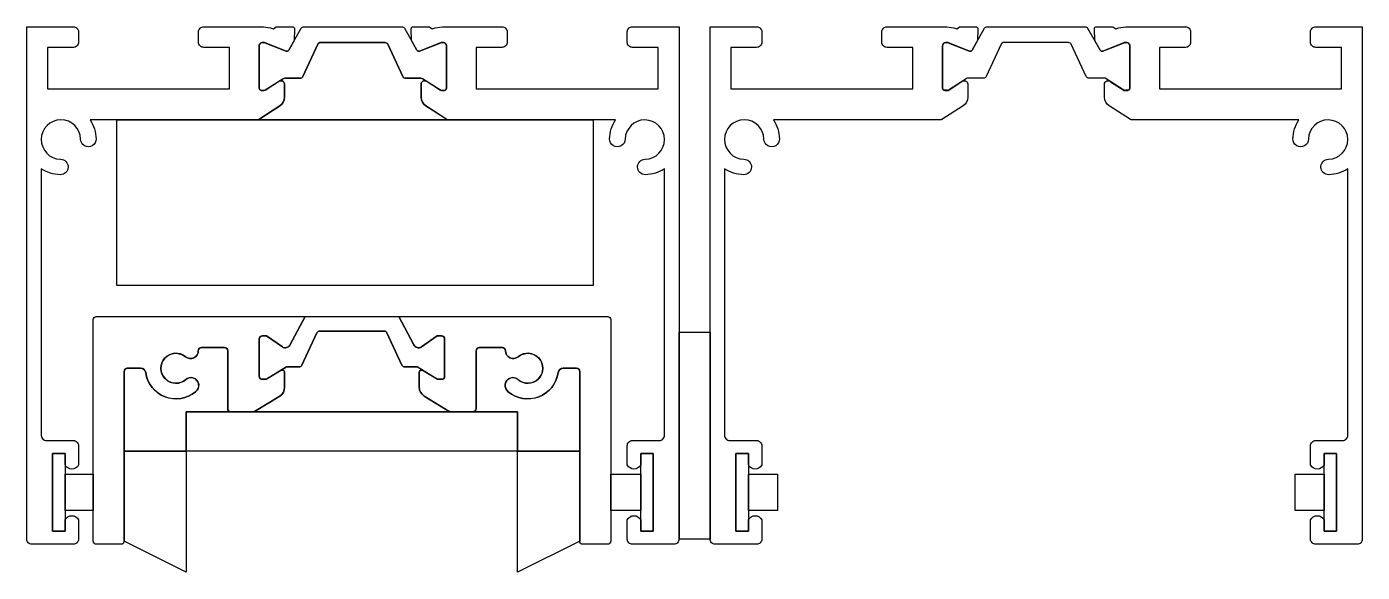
# Model space of a CAD drawing. Extents: x 3 to 132, y 3 to 55.
import ezdxf

# ---------------------------------------------------------------- set-up
doc = ezdxf.new("R2010")
doc.units = 0
doc.layers.get('0').update_dxf_attribs({"linetype": 'CONTINUOUS'})

msp = doc.modelspace()

# ---------------------------------------------------------------- linework, layer by layer
at = {"color": 32}
for points in [[(5.02, 6.52), (6.22, 6.52), (6.22, 7.62, -0.615385), (7.52, 7.62), (7.52, 5.76, -0.414214), (7.02, 5.26), (3.02, 5.26, -0.414214), (2.52, 5.76), (2.52, 55.26), (7.02, 55.26, -0.414214), (7.52, 54.76), (7.52, 53.76, -0.414214), (7.02, 53.26), (4.52, 53.26), (4.52, 49.26), (22.11, 49.26), (22.11, 53.26), (19.61, 53.26, -0.414214), (19.11, 53.76), (19.11, 54.76, -0.414214), (19.61, 55.26), (25.14, 55.26, -0.066953), (26.06, 55.14), (26.34, 55.06), (26.61, 55.26), (28.18, 55.26, -0.43189), (28.38, 55.05), (28.36, 53.94), (27.82, 53, -0.370093), (27.57, 52.91), (25.49, 53.72), (25.27, 53.72, 0.414214), (24.97, 53.42), (24.97, 49.31, 0.414214), (25.17, 49.11), (25.45, 49.11, 0.142198), (25.56, 49.14), (26.94, 50.02, -0.563048), (27.42, 49.66), (27.42, 48.45, -0.256885), (26.96, 47.6), (24.92, 46.31, -0.142198), (24.76, 46.26), (8.63, 46.26, -0.144879), (9.21, 44.42, -1), (7.72, 44.39, 2.355852), (5.78, 42.46, -1), (5.76, 40.96, -0.144879), (3.92, 41.54), (3.92, 40.97), (3.92, 15.78, 0.414214), (4.42, 15.28), (7.02, 15.28, -0.414214), (7.52, 14.78), (7.52, 12.92, -0.615385), (6.22, 12.92), (6.22, 14.02), (5.02, 14.02)], [(40.21, 53, 0.370093), (40.46, 52.91), (42.51, 53.71, -0.197908), (42.66, 53.71, -0.516007), (43.06, 53.42), (43.06, 49.31, -0.414214), (42.86, 49.11), (42.58, 49.11, -0.142198), (42.47, 49.14), (40.75, 50.23, 0.142198), (40.59, 50.28), (39.12, 50.28, -0.291473), (38.84, 50.45), (37.4, 53.56, 0.291473), (37.13, 53.73), (30.91, 53.73, 0.291473), (30.63, 53.56), (29.19, 50.45, -0.291473), (28.91, 50.28), (27.44, 50.28, 0.142198), (27.28, 50.23), (25.56, 49.14, -0.142198), (25.45, 49.11), (25.17, 49.11, -0.414214), (24.97, 49.31), (24.97, 53.42, -0.516007), (25.37, 53.71, -0.197908), (25.52, 53.71), (27.57, 52.91, 0.370093), (27.82, 53), (29.04, 55.11, -0.267949), (29.3, 55.26), (38.73, 55.26, -0.267949), (38.99, 55.11)], [(65.52, 5.76, -0.414214), (65.02, 5.26), (61.02, 5.26, -0.414214), (60.52, 5.76), (60.52, 7.62, -0.615385), (61.82, 7.62), (61.82, 6.52), (63.02, 6.52), (63.02, 14.02), (61.82, 14.02), (61.82, 12.92, -0.615385), (60.52, 12.92), (60.52, 14.78, -0.414214), (61.02, 15.28), (63.62, 15.28, 0.414214), (64.12, 15.78), (64.12, 40.97), (64.12, 41.54, -0.144879), (62.27, 40.96, -1), (62.25, 42.46, 2.355852), (60.32, 44.39, -1), (58.82, 44.42, -0.144879), (59.4, 46.26), (43.28, 46.26, -0.142198), (43.11, 46.31), (41.07, 47.6, -0.256885), (40.61, 48.45), (40.61, 49.72, -0.507036), (41.09, 50.02), (42.47, 49.14, 0.142198), (42.58, 49.11), (42.86, 49.11, 0.414214), (43.06, 49.31), (43.06, 53.42, 0.414214), (42.76, 53.72), (42.54, 53.72), (40.46, 52.91, -0.370093), (40.21, 53), (39.67, 53.94), (39.65, 55.06, -0.408253), (39.85, 55.26), (41.42, 55.26), (41.69, 55.06), (41.97, 55.14, -0.066953), (42.9, 55.26), (48.42, 55.26, -0.414214), (48.92, 54.76), (48.92, 53.76, -0.414214), (48.42, 53.26), (45.92, 53.26), (45.92, 49.26), (63.52, 49.26), (63.52, 53.26), (61.02, 53.26, -0.414214), (60.52, 53.76), (60.52, 54.76, -0.414214), (61.02, 55.26), (65.52, 55.26)], [(90.92, 46.31, -0.142198), (90.76, 46.26), (74.64, 46.26, -0.144879), (75.22, 44.42, -1), (73.72, 44.39, 2.355852), (71.78, 42.46, -1), (71.76, 40.96, -0.144879), (69.92, 41.54), (69.92, 40.97), (69.92, 15.78, 0.414214), (70.42, 15.28), (73.02, 15.28, -0.414214), (73.52, 14.78), (73.52, 12.92, -0.615385), (72.22, 12.92), (72.22, 14.02), (71.02, 14.02), (71.02, 6.52), (72.22, 6.52), (72.22, 7.62, -0.615385), (73.52, 7.62), (73.52, 5.76, -0.414214), (73.02, 5.26), (69.02, 5.26, -0.414214), (68.52, 5.76), (68.52, 40.76), (68.52, 55.26), (73.02, 55.26, -0.414214), (73.52, 54.76), (73.52, 53.76, -0.414214), (73.02, 53.26), (70.52, 53.26), (70.52, 49.26), (88.11, 49.26), (88.11, 53.26), (85.61, 53.26, -0.414214), (85.11, 53.76), (85.11, 54.76, -0.414214), (85.61, 55.26), (91.14, 55.26, -0.066953), (92.06, 55.14), (92.34, 55.06), (92.61, 55.26), (94.18, 55.26, -0.43189), (94.38, 55.05), (94.36, 53.94), (93.82, 53, -0.370093), (93.57, 52.91), (91.49, 53.72), (91.28, 53.72, 0.414214), (90.98, 53.42), (90.98, 49.31, 0.414214), (91.18, 49.11), (91.51, 49.11), (92.94, 50.02, -0.563048), (93.43, 49.66), (93.43, 48.45, -0.256885), (92.96, 47.6)], [(106.21, 53, 0.370093), (106.46, 52.91), (108.51, 53.71, -0.197908), (108.66, 53.71, -0.516007), (109.06, 53.42), (109.06, 49.31, -0.661348), (108.72, 49.17, -0.345727), (108.47, 49.14), (106.68, 50.28), (105.12, 50.28, -0.291473), (104.85, 50.45), (103.4, 53.56, 0.291473), (103.13, 53.73), (96.91, 53.73, 0.291473), (96.63, 53.56), (95.19, 50.45, -0.291473), (94.92, 50.28), (93.36, 50.28), (91.56, 49.14, -0.345727), (91.31, 49.17, -0.661348), (90.98, 49.31), (90.98, 53.42, -0.516007), (91.37, 53.71, -0.197908), (91.53, 53.71), (93.57, 52.91, 0.370093), (93.82, 53), (95.04, 55.11, -0.267949), (95.3, 55.26), (104.73, 55.26, -0.267949), (104.99, 55.11)], [(131.52, 5.76, -0.414214), (131.02, 5.26), (127.02, 5.26, -0.414214), (126.52, 5.76), (126.52, 7.62, -0.615385), (127.82, 7.62), (127.82, 6.52), (129.02, 6.52), (129.02, 14.02), (127.82, 14.02), (127.82, 12.92, -0.615385), (126.52, 12.92), (126.52, 14.78, -0.414214), (127.02, 15.28), (129.62, 15.28, 0.414214), (130.12, 15.78), (130.12, 40.97), (130.12, 41.54, -0.144879), (128.28, 40.96, -1), (128.25, 42.46, 2.355852), (126.32, 44.39, -1), (124.82, 44.42, -0.144879), (125.4, 46.26), (109.28, 46.26, -0.142198), (109.12, 46.31), (107.07, 47.6, -0.256885), (106.61, 48.45), (106.61, 49.72, -0.620136), (107.2, 49.95), (108.52, 49.11), (108.86, 49.11, 0.414214), (109.06, 49.31), (109.06, 53.42, 0.414214), (108.76, 53.72), (108.54, 53.72), (106.46, 52.91, -0.370093), (106.21, 53), (105.67, 53.94), (105.65, 55.06, -0.408253), (105.85, 55.26), (107.43, 55.26), (107.7, 55.06), (107.97, 55.14, -0.066953), (108.9, 55.26), (114.43, 55.26, -0.414214), (114.93, 54.76), (114.93, 53.76, -0.414214), (114.43, 53.26), (111.93, 53.26), (111.93, 49.26), (129.52, 49.26), (129.52, 53.26), (127.02, 53.26, -0.414214), (126.52, 53.76), (126.52, 54.76, -0.414214), (127.02, 55.26), (131.52, 55.26)], [(38.84, 50.45, 0.291473), (39.12, 50.28), (40.59, 50.28, -0.142198), (40.75, 50.23), (41.09, 50.02, 0.507036), (40.61, 49.72), (40.61, 48.45, 0.256885), (41.07, 47.6), (43.19, 46.26), (24.76, 46.26, 0.142198), (24.92, 46.31), (26.96, 47.6, 0.256885), (27.42, 48.45), (27.42, 49.66, 0.563048), (26.94, 50.02), (27.28, 50.23, -0.142198), (27.44, 50.28), (28.91, 50.28, 0.291473), (29.19, 50.45), (30.63, 53.56, -0.291473), (30.91, 53.73), (37.13, 53.73, -0.291473), (37.4, 53.56)], [(64.12, 40.97), (64.12, 41.54, -0.144879), (62.27, 40.96, -1), (62.25, 42.46, 2.355852), (60.32, 44.39, -1), (58.82, 44.42, -0.144879), (59.4, 46.26), (57.22, 46.26), (57.22, 30.26), (11.22, 30.26), (11.22, 46.26), (8.63, 46.26, -0.144879), (9.21, 44.42, -1), (7.72, 44.39, 2.355852), (5.78, 42.46, -1), (5.76, 40.96, -0.144879), (3.92, 41.54), (3.92, 40.97), (3.92, 15.78, 0.414214), (4.42, 15.28), (7.02, 15.28, -0.414214), (7.52, 14.78), (7.52, 12.92, -0.615385), (6.22, 12.92), (6.22, 12.02), (8.93, 12.02), (8.93, 26.96, -0.414214), (9.23, 27.26), (29.4, 27.26), (38.45, 27.26), (58.63, 27.26, -0.414214), (58.93, 26.96), (58.93, 12.02), (61.82, 12.02), (61.82, 12.92, -0.615385), (60.52, 12.92), (60.52, 14.78, -0.414214), (61.02, 15.28), (63.62, 15.28, 0.414214), (64.12, 15.78)], [(27.93, 24.49, -0.4395), (27.21, 24.33), (25.69, 25.4), (25.28, 25.4, 0.414214), (24.98, 25.1), (24.98, 21.5, 0.414214), (25.28, 21.2), (25.66, 21.2), (27.1, 22.08, -0.544449), (27.43, 21.8), (27.43, 20.44, -0.261413), (26.95, 19.58), (24.52, 18.1, -0.137872), (24.36, 18.06), (22.23, 18.06, -0.414205), (21.93, 18.36), (21.93, 23.96, 0.414214), (21.63, 24.26), (19.39, 24.26, 0.418789), (19.09, 23.96, -0.642983), (17.86, 23.37, 2.215275), (17.91, 21.2, -1.023708), (18.82, 20, -0.587487), (14.01, 21.83, 0.372229), (13.52, 22.26), (12.23, 22.26, 0.414214), (11.93, 21.96), (11.93, 5.56, -0.414214), (11.63, 5.26), (9.23, 5.26, -0.414214), (8.93, 5.56), (8.93, 26.96, -0.414214), (9.23, 27.26), (29.4, 27.26)], [(39.9, 24.52, 0.463033), (40.64, 24.33), (42.16, 25.4), (42.58, 25.4, -0.414214), (42.88, 25.1), (42.88, 21.5, -0.414214), (42.58, 21.2), (42.22, 21.2, -0.137872), (42.17, 21.21), (40.23, 22.4), (39.03, 22.4, -0.291473), (38.75, 22.57), (37.31, 25.68, 0.291473), (37.04, 25.85), (30.82, 25.85, 0.291473), (30.54, 25.68), (29.1, 22.57, -0.291473), (28.82, 22.4), (27.62, 22.4), (25.68, 21.21, -0.137872), (25.63, 21.2), (25.28, 21.2, -0.414214), (24.98, 21.5), (24.98, 25.1, -0.414214), (25.28, 25.4), (25.69, 25.4), (27.21, 24.33, 0.4395), (27.93, 24.49), (29.4, 27.26), (38.45, 27.26)], [(58.93, 5.56, -0.414214), (58.63, 5.26), (56.23, 5.26, -0.414214), (55.93, 5.56), (55.93, 14.26), (55.93, 21.96, 0.414214), (55.63, 22.26), (54.34, 22.26, 0.375949), (53.84, 21.83, -0.587487), (49.03, 20, -1.023708), (49.94, 21.2, 2.215275), (49.99, 23.37, -0.642983), (48.76, 23.96, 0.418789), (48.46, 24.26), (46.23, 24.26, 0.414214), (45.93, 23.96), (45.93, 18.36, -0.414214), (45.63, 18.06), (43.49, 18.06, -0.137872), (43.33, 18.1), (40.9, 19.58, -0.261413), (40.43, 20.44), (40.43, 21.86, -0.465831), (40.76, 22.08), (42.19, 21.2), (42.58, 21.2, 0.414214), (42.88, 21.5), (42.88, 25.1, 0.414214), (42.58, 25.4), (42.16, 25.4), (40.64, 24.33, -0.463033), (39.9, 24.52), (38.45, 27.26), (58.63, 27.26, -0.414214), (58.93, 26.96)], [(40.43, 20.44, 0.261413), (40.9, 19.58), (43.4, 18.06), (24.36, 18.06, 0.137872), (24.52, 18.1), (26.95, 19.58, 0.261413), (27.43, 20.44), (27.43, 21.8, 0.544449), (27.1, 22.08), (27.6, 22.39, -0.137872), (27.65, 22.4), (28.82, 22.4, 0.291473), (29.1, 22.57), (30.54, 25.68, -0.291473), (30.82, 25.85), (37.04, 25.85, -0.291473), (37.31, 25.68), (38.75, 22.57, 0.291473), (39.03, 22.4), (40.2, 22.4, -0.137872), (40.25, 22.39), (40.76, 22.08, 0.465831), (40.43, 21.86)], [(17.93, 14.26), (11.93, 14.26), (11.93, 21.96, -0.414214), (12.23, 22.26), (13.52, 22.26, -0.369052), (14.01, 21.84, 0.588119), (18.82, 20, 1.071097), (17.86, 21.15, -2.14782), (17.86, 23.37, 0.642983), (19.09, 23.96, -0.418789), (19.39, 24.26), (21.63, 24.26, -0.414214), (21.93, 23.96), (21.93, 18.36, 0.414214), (22.23, 18.06), (17.93, 18.06)], [(55.93, 14.26), (49.93, 14.26), (49.93, 18.06), (45.63, 18.06, 0.414214), (45.93, 18.36), (45.93, 23.96, -0.414214), (46.23, 24.26), (48.46, 24.26, -0.418789), (48.76, 23.96, 0.642983), (49.99, 23.37, -2.14782), (49.99, 21.15, 1.071097), (49.03, 20, 0.588119), (53.84, 21.84, -0.372764), (54.34, 22.26), (55.63, 22.26, -0.414214), (55.93, 21.96)]]:
    msp.add_lwpolyline(points, format="xyb", close=True, dxfattribs=at)
for points in [[(57.22, 30.26), (11.22, 30.26), (11.22, 46.26), (43.28, 46.26), (57.22, 46.26)], [(68.52, 5.76), (65.52, 5.76), (65.52, 25.76), (68.52, 25.76)], [(49.93, 14.26), (17.93, 14.26), (17.93, 18.06), (49.93, 18.06)], [(17.93, 2.56), (11.93, 5.56), (11.93, 14.26), (17.93, 14.26)], [(55.93, 5.56), (49.93, 2.55), (49.93, 14.26), (55.93, 14.26)], [(6.22, 6.52), (5.02, 6.52), (5.02, 14.02), (6.22, 14.02)], [(63.02, 6.52), (61.82, 6.52), (61.82, 14.02), (63.02, 14.02)], [(72.22, 6.52), (71.02, 6.52), (71.02, 14.02), (72.22, 14.02)], [(129.02, 6.52), (127.82, 6.52), (127.82, 14.02), (129.02, 14.02)], [(8.93, 8.52), (6.22, 8.52), (6.22, 12.02), (8.93, 12.02)], [(61.82, 8.52), (58.93, 8.52), (58.93, 12.02), (61.82, 12.02)], [(75.02, 8.52), (72.22, 8.52), (72.22, 12.02), (75.02, 12.02)], [(127.82, 8.52), (125.02, 8.52), (125.02, 12.02), (127.82, 12.02)]]:
    msp.add_lwpolyline(points, close=True, dxfattribs=at)

doc.saveas('drawing.dxf')
